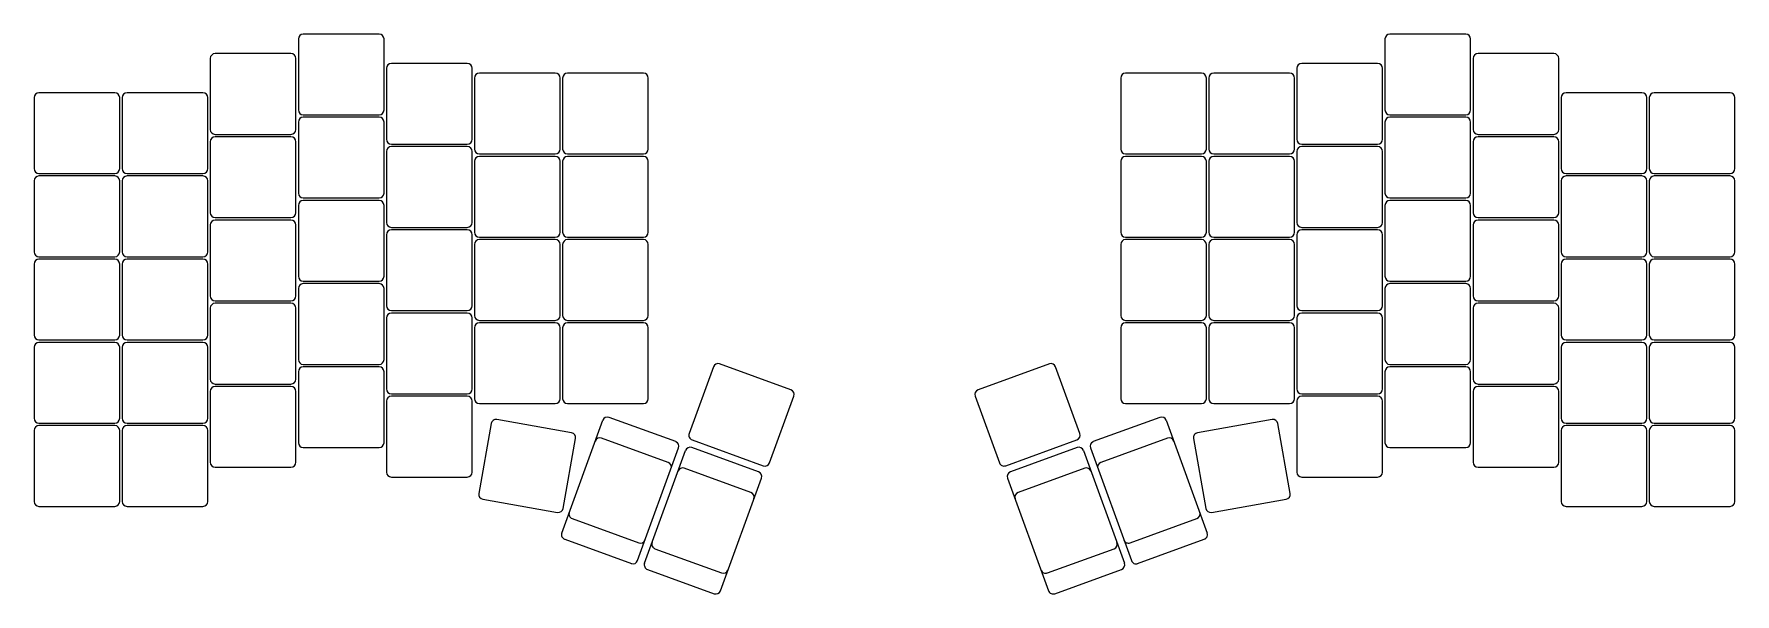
# Model space of a CAD drawing. Header units: millimetres. Extents: x -9 to 339, y -26 to 88.
import ezdxf

# ---------------------------------------------------------------- set-up
doc = ezdxf.new("R2010")
doc.units = ezdxf.units.MM

msp = doc.modelspace()

# ---------------------------------------------------------------- linework, layer by layer
at = {"linetype": 'CONTINUOUS'}
for p, q in [((45.25, 87.25), (45.25, 72.75)), ((61.75, 88.25), (46.25, 88.25)), ((62.75, 72.75), (62.75, 87.25)), ((267.25, 87.25), (267.25, 72.75)), ((283.75, 88.25), (268.25, 88.25)), ((284.75, 72.75), (284.75, 87.25)), ((43.75, 84.25), (28.25, 84.25)), ((301.75, 84.25), (286.25, 84.25)), ((27.25, 83.25), (27.25, 68.75)), ((44.75, 68.75), (44.75, 83.25)), ((63.25, 81.25), (63.25, 66.75)), ((79.75, 82.25), (64.25, 82.25)), ((80.75, 66.75), (80.75, 81.25)), ((97.75, 80.25), (82.25, 80.25)), ((115.75, 80.25), (100.25, 80.25)), ((229.75, 80.25), (214.25, 80.25)), ((247.75, 80.25), (232.25, 80.25)), ((249.25, 81.25), (249.25, 66.75)), ((265.75, 82.25), (250.25, 82.25)), ((266.75, 66.75), (266.75, 81.25)), ((285.25, 83.25), (285.25, 68.75)), ((302.75, 68.75), (302.75, 83.25)), ((81.25, 79.25), (81.25, 64.75)), ((98.75, 64.75), (98.75, 79.25)), ((99.25, 79.25), (99.25, 64.75)), ((116.75, 64.75), (116.75, 79.25)), ((213.25, 79.25), (213.25, 64.75)), ((230.75, 64.75), (230.75, 79.25)), ((231.25, 79.25), (231.25, 64.75)), ((248.75, 64.75), (248.75, 79.25)), ((-8.75, 75.25), (-8.75, 60.75)), ((7.75, 76.25), (-7.75, 76.25)), ((8.75, 60.75), (8.75, 75.25)), ((9.25, 75.25), (9.25, 60.75)), ((25.75, 76.25), (10.25, 76.25)), ((26.75, 60.75), (26.75, 75.25)), ((303.25, 75.25), (303.25, 60.75)), ((319.75, 76.25), (304.25, 76.25)), ((320.75, 60.75), (320.75, 75.25)), ((321.25, 75.25), (321.25, 60.75)), ((337.75, 76.25), (322.25, 76.25)), ((338.75, 60.75), (338.75, 75.25)), ((45.25, 70.25), (45.25, 55.75)), ((46.25, 71.75), (61.75, 71.75)), ((61.75, 71.25), (46.25, 71.25)), ((62.75, 55.75), (62.75, 70.25)), ((267.25, 70.25), (267.25, 55.75)), ((268.25, 71.75), (283.75, 71.75)), ((283.75, 71.25), (268.25, 71.25)), ((284.75, 55.75), (284.75, 70.25)), ((27.25, 66.25), (27.25, 51.75)), ((28.25, 67.75), (43.75, 67.75)), ((43.75, 67.25), (28.25, 67.25)), ((44.75, 51.75), (44.75, 66.25)), ((285.25, 66.25), (285.25, 51.75)), ((286.25, 67.75), (301.75, 67.75)), ((301.75, 67.25), (286.25, 67.25)), ((302.75, 51.75), (302.75, 66.25)), ((63.25, 64.25), (63.25, 49.75)), ((64.25, 65.75), (79.75, 65.75)), ((79.75, 65.25), (64.25, 65.25)), ((80.75, 49.75), (80.75, 64.25)), ((82.25, 63.75), (97.75, 63.75)), ((97.75, 63.25), (82.25, 63.25)), ((100.25, 63.75), (115.75, 63.75)), ((115.75, 63.25), (100.25, 63.25)), ((214.25, 63.75), (229.75, 63.75)), ((229.75, 63.25), (214.25, 63.25)), ((232.25, 63.75), (247.75, 63.75)), ((247.75, 63.25), (232.25, 63.25)), ((249.25, 64.25), (249.25, 49.75)), ((250.25, 65.75), (265.75, 65.75)), ((265.75, 65.25), (250.25, 65.25)), ((266.75, 49.75), (266.75, 64.25)), ((-7.75, 59.75), (7.75, 59.75)), ((7.75, 59.25), (-7.75, 59.25)), ((10.25, 59.75), (25.75, 59.75)), ((25.75, 59.25), (10.25, 59.25)), ((81.25, 62.25), (81.25, 47.75)), ((98.75, 47.75), (98.75, 62.25)), ((99.25, 62.25), (99.25, 47.75)), ((116.75, 47.75), (116.75, 62.25)), ((213.25, 62.25), (213.25, 47.75)), ((230.75, 47.75), (230.75, 62.25)), ((231.25, 62.25), (231.25, 47.75)), ((248.75, 47.75), (248.75, 62.25)), ((304.25, 59.75), (319.75, 59.75)), ((319.75, 59.25), (304.25, 59.25)), ((322.25, 59.75), (337.75, 59.75)), ((337.75, 59.25), (322.25, 59.25)), ((-8.75, 58.25), (-8.75, 43.75)), ((8.75, 43.75), (8.75, 58.25)), ((9.25, 58.25), (9.25, 43.75)), ((26.75, 43.75), (26.75, 58.25)), ((303.25, 58.25), (303.25, 43.75)), ((320.75, 43.75), (320.75, 58.25)), ((321.25, 58.25), (321.25, 43.75)), ((338.75, 43.75), (338.75, 58.25)), ((45.25, 53.25), (45.25, 38.75)), ((46.25, 54.75), (61.75, 54.75)), ((61.75, 54.25), (46.25, 54.25)), ((62.75, 38.75), (62.75, 53.25)), ((267.25, 53.25), (267.25, 38.75)), ((268.25, 54.75), (283.75, 54.75)), ((283.75, 54.25), (268.25, 54.25)), ((284.75, 38.75), (284.75, 53.25)), ((27.25, 49.25), (27.25, 34.75)), ((28.25, 50.75), (43.75, 50.75)), ((43.75, 50.25), (28.25, 50.25)), ((44.75, 34.75), (44.75, 49.25)), ((64.25, 48.75), (79.75, 48.75)), ((250.25, 48.75), (265.75, 48.75)), ((285.25, 49.25), (285.25, 34.75)), ((286.25, 50.75), (301.75, 50.75)), ((301.75, 50.25), (286.25, 50.25)), ((302.75, 34.75), (302.75, 49.25)), ((63.25, 47.25), (63.25, 32.75)), ((79.75, 48.25), (64.25, 48.25)), ((80.75, 32.75), (80.75, 47.25)), ((81.25, 45.25), (81.25, 30.75)), ((82.25, 46.75), (97.75, 46.75)), ((97.75, 46.25), (82.25, 46.25)), ((98.75, 30.75), (98.75, 45.25)), ((99.25, 45.25), (99.25, 30.75)), ((100.25, 46.75), (115.75, 46.75)), ((115.75, 46.25), (100.25, 46.25)), ((116.75, 30.75), (116.75, 45.25)), ((213.25, 45.25), (213.25, 30.75)), ((214.25, 46.75), (229.75, 46.75)), ((229.75, 46.25), (214.25, 46.25)), ((230.75, 30.75), (230.75, 45.25)), ((231.25, 45.25), (231.25, 30.75)), ((232.25, 46.75), (247.75, 46.75)), ((247.75, 46.25), (232.25, 46.25)), ((248.75, 30.75), (248.75, 45.25)), ((249.25, 47.25), (249.25, 32.75)), ((265.75, 48.25), (250.25, 48.25)), ((266.75, 32.75), (266.75, 47.25)), ((-7.75, 42.75), (7.75, 42.75)), ((7.75, 42.25), (-7.75, 42.25)), ((10.25, 42.75), (25.75, 42.75)), ((25.75, 42.25), (10.25, 42.25)), ((304.25, 42.75), (319.75, 42.75)), ((319.75, 42.25), (304.25, 42.25)), ((322.25, 42.75), (337.75, 42.75)), ((337.75, 42.25), (322.25, 42.25)), ((-8.75, 41.25), (-8.75, 26.75)), ((8.75, 26.75), (8.75, 41.25)), ((9.25, 41.25), (9.25, 26.75)), ((26.75, 26.75), (26.75, 41.25)), ((303.25, 41.25), (303.25, 26.75)), ((320.75, 26.75), (320.75, 41.25)), ((321.25, 41.25), (321.25, 26.75)), ((338.75, 26.75), (338.75, 41.25)), ((45.25, 36.25), (45.25, 21.75)), ((46.25, 37.75), (61.75, 37.75)), ((61.75, 37.25), (46.25, 37.25)), ((62.75, 21.75), (62.75, 36.25)), ((267.25, 36.25), (267.25, 21.75)), ((268.25, 37.75), (283.75, 37.75)), ((283.75, 37.25), (268.25, 37.25)), ((284.75, 21.75), (284.75, 36.25)), ((27.25, 32.25), (27.25, 17.75)), ((28.25, 33.75), (43.75, 33.75)), ((43.75, 33.25), (28.25, 33.25)), ((44.75, 17.75), (44.75, 32.25)), ((64.25, 31.75), (79.75, 31.75)), ((250.25, 31.75), (265.75, 31.75)), ((285.25, 32.25), (285.25, 17.75)), ((286.25, 33.75), (301.75, 33.75)), ((301.75, 33.25), (286.25, 33.25)), ((302.75, 17.75), (302.75, 32.25)), ((63.25, 30.25), (63.25, 15.75)), ((79.75, 31.25), (64.25, 31.25)), ((80.75, 15.75), (80.75, 30.25)), ((81.25, 28.25), (81.25, 13.75)), ((82.25, 29.75), (97.75, 29.75)), ((97.75, 29.25), (82.25, 29.25)), ((98.75, 13.75), (98.75, 28.25)), ((99.25, 28.25), (99.25, 13.75)), ((100.25, 29.75), (115.75, 29.75)), ((115.75, 29.25), (100.25, 29.25)), ((116.75, 13.75), (116.75, 28.25)), ((213.25, 28.25), (213.25, 13.75)), ((214.25, 29.75), (229.75, 29.75)), ((229.75, 29.25), (214.25, 29.25)), ((230.75, 13.75), (230.75, 28.25)), ((231.25, 28.25), (231.25, 13.75)), ((232.25, 29.75), (247.75, 29.75)), ((247.75, 29.25), (232.25, 29.25)), ((248.75, 13.75), (248.75, 28.25)), ((249.25, 30.25), (249.25, 15.75)), ((265.75, 31.25), (250.25, 31.25)), ((266.75, 15.75), (266.75, 30.25)), ((-7.75, 25.75), (7.75, 25.75)), ((7.75, 25.25), (-7.75, 25.25)), ((10.25, 25.75), (25.75, 25.75)), ((25.75, 25.25), (10.25, 25.25)), ((304.25, 25.75), (319.75, 25.75)), ((319.75, 25.25), (304.25, 25.25)), ((322.25, 25.75), (337.75, 25.75)), ((337.75, 25.25), (322.25, 25.25)), ((-8.75, 24.25), (-8.75, 9.75)), ((8.75, 9.75), (8.75, 24.25)), ((9.25, 24.25), (9.25, 9.75)), ((26.75, 9.75), (26.75, 24.25)), ((145.89, 15.56), (131.32, 20.86)), ((198.68, 20.86), (184.11, 15.56)), ((303.25, 24.25), (303.25, 9.75)), ((320.75, 9.75), (320.75, 24.25)), ((321.25, 24.25), (321.25, 9.75)), ((338.75, 9.75), (338.75, 24.25)), ((45.25, 19.25), (45.25, 4.75)), ((46.25, 20.75), (61.75, 20.75)), ((61.75, 20.25), (46.25, 20.25)), ((62.75, 4.75), (62.75, 19.25)), ((130.04, 20.26), (125.08, 6.64)), ((204.92, 6.64), (199.96, 20.26)), ((267.25, 19.25), (267.25, 4.75)), ((268.25, 20.75), (283.75, 20.75)), ((283.75, 20.25), (268.25, 20.25)), ((284.75, 4.75), (284.75, 19.25)), ((27.25, 15.25), (27.25, 0.75)), ((28.25, 16.75), (43.75, 16.75)), ((43.75, 16.25), (28.25, 16.25)), ((44.75, 0.75), (44.75, 15.25)), ((64.25, 14.75), (79.75, 14.75)), ((79.75, 14.25), (64.25, 14.25)), ((141.52, 0.65), (146.48, 14.28)), ((183.52, 14.28), (188.48, 0.65)), ((250.25, 14.75), (265.75, 14.75)), ((265.75, 14.25), (250.25, 14.25)), ((285.25, 15.25), (285.25, 0.75)), ((286.25, 16.75), (301.75, 16.75)), ((301.75, 16.25), (286.25, 16.25)), ((302.75, 0.75), (302.75, 15.25)), ((63.25, 13.25), (63.25, -1.25)), ((80.75, -1.25), (80.75, 13.25)), ((82.25, 12.75), (97.75, 12.75)), ((100.25, 12.75), (115.75, 12.75)), ((214.25, 12.75), (229.75, 12.75)), ((232.25, 12.75), (247.75, 12.75)), ((249.25, 13.25), (249.25, -1.25)), ((266.75, -1.25), (266.75, 13.25)), ((-8.75, 7.25), (-8.75, -7.25)), ((-7.75, 8.75), (7.75, 8.75)), ((7.75, 8.25), (-7.75, 8.25)), ((8.75, -7.25), (8.75, 7.25)), ((9.25, 7.25), (9.25, -7.25)), ((10.25, 8.75), (25.75, 8.75)), ((25.75, 8.25), (10.25, 8.25)), ((26.75, -7.25), (26.75, 7.25)), ((84.64, 8.66), (82.12, -5.62)), ((101.06, 6.78), (85.8, 9.47)), ((99.06, -13.69), (107.44, 9.33)), ((122.34, 4.97), (108.72, 9.93)), ((221.28, 9.93), (207.66, 4.97)), ((222.56, 9.33), (230.94, -13.69)), ((244.2, 9.47), (228.94, 6.78)), ((247.88, -5.62), (245.36, 8.66)), ((303.25, 7.25), (303.25, -7.25)), ((304.25, 8.75), (319.75, 8.75)), ((319.75, 8.25), (304.25, 8.25)), ((320.75, -7.25), (320.75, 7.25)), ((321.25, 7.25), (321.25, -7.25)), ((322.25, 8.75), (337.75, 8.75)), ((337.75, 8.25), (322.25, 8.25)), ((338.75, -7.25), (338.75, 7.25)), ((46.25, 3.75), (61.75, 3.75)), ((99.36, -8.66), (101.88, 5.62)), ((120.81, 0.74), (107.18, 5.7)), ((114.56, -19.33), (122.94, 3.69)), ((139.26, -1.19), (125.63, 3.77)), ((125.68, 5.35), (140.24, 0.05)), ((189.76, 0.05), (204.32, 5.35)), ((204.37, 3.77), (190.74, -1.19)), ((207.06, 3.69), (215.44, -19.33)), ((222.82, 5.7), (209.19, 0.74)), ((228.12, 5.62), (230.64, -8.66)), ((268.25, 3.75), (283.75, 3.75)), ((115.97, -19.85), (124.35, 3.18)), ((205.65, 3.18), (214.03, -19.85)), ((28.25, -0.25), (43.75, -0.25)), ((64.25, -2.25), (79.75, -2.25)), ((137.72, -5.41), (124.09, -0.45)), ((131.48, -25.49), (139.86, -2.47)), ((190.14, -2.47), (198.52, -25.49)), ((205.91, -0.45), (192.28, -5.41)), ((250.25, -2.25), (265.75, -2.25)), ((286.25, -0.25), (301.75, -0.25)), ((82.94, -6.78), (98.2, -9.47)), ((231.8, -9.47), (247.06, -6.78)), ((-7.75, -8.25), (7.75, -8.25)), ((10.25, -8.25), (25.75, -8.25)), ((304.25, -8.25), (319.75, -8.25)), ((322.25, -8.25), (337.75, -8.25)), ((101.19, -10.74), (114.82, -15.7)), ((215.18, -15.7), (228.81, -10.74)), ((99.66, -14.97), (113.28, -19.93)), ((118.11, -16.9), (131.73, -21.86)), ((198.27, -21.86), (211.89, -16.9)), ((216.72, -19.93), (230.34, -14.97)), ((116.57, -21.13), (130.2, -26.09)), ((199.8, -26.09), (213.43, -21.13))]:
    msp.add_line(p, q, dxfattribs=at)
for centre, start, end in [((46.25, 87.25), 90, 180), ((61.75, 87.25), 0, 90), ((268.25, 87.25), 90, 180), ((283.75, 87.25), 0, 90), ((28.25, 83.25), 90, 180), ((43.75, 83.25), 0, 90), ((286.25, 83.25), 90, 180), ((301.75, 83.25), 0, 90), ((64.25, 81.25), 90, 180), ((79.75, 81.25), 0, 90), ((82.25, 79.25), 90, 180), ((97.75, 79.25), 0, 90), ((100.25, 79.25), 90, 180), ((115.75, 79.25), 0, 90), ((214.25, 79.25), 90, 180), ((229.75, 79.25), 0, 90), ((232.25, 79.25), 90, 180), ((247.75, 79.25), 0, 90), ((250.25, 81.25), 90, 180), ((265.75, 81.25), 0, 90), ((-7.75, 75.25), 90, 180), ((7.75, 75.25), 0, 90), ((10.25, 75.25), 90, 180), ((25.75, 75.25), 0, 90), ((304.25, 75.25), 90, 180), ((319.75, 75.25), 0, 90), ((322.25, 75.25), 90, 180), ((337.75, 75.25), 0, 90), ((46.25, 72.75), 180, 270), ((46.25, 70.25), 90, 180), ((61.75, 72.75), 270, 360), ((61.75, 70.25), 0, 90), ((268.25, 72.75), 180, 270), ((268.25, 70.25), 90, 180), ((283.75, 72.75), 270, 360), ((283.75, 70.25), 0, 90), ((28.25, 68.75), 180, 270), ((28.25, 66.25), 90, 180), ((43.75, 68.75), 270, 360), ((43.75, 66.25), 0, 90), ((64.25, 66.75), 180, 270), ((79.75, 66.75), 270, 360), ((250.25, 66.75), 180, 270), ((265.75, 66.75), 270, 360), ((286.25, 68.75), 180, 270), ((286.25, 66.25), 90, 180), ((301.75, 68.75), 270, 360), ((301.75, 66.25), 0, 90), ((64.25, 64.25), 90, 180), ((79.75, 64.25), 0, 90), ((82.25, 64.75), 180, 270), ((82.25, 62.25), 90, 180), ((97.75, 64.75), 270, 360), ((97.75, 62.25), 0, 90), ((100.25, 64.75), 180, 270), ((100.25, 62.25), 90, 180), ((115.75, 64.75), 270, 360), ((115.75, 62.25), 0, 90), ((214.25, 64.75), 180, 270), ((214.25, 62.25), 90, 180), ((229.75, 64.75), 270, 360), ((229.75, 62.25), 0, 90), ((232.25, 64.75), 180, 270), ((232.25, 62.25), 90, 180), ((247.75, 64.75), 270, 360), ((247.75, 62.25), 0, 90), ((250.25, 64.25), 90, 180), ((265.75, 64.25), 0, 90), ((-7.75, 60.75), 180, 270), ((-7.75, 58.25), 90, 180), ((7.75, 60.75), 270, 360), ((7.75, 58.25), 0, 90), ((10.25, 60.75), 180, 270), ((10.25, 58.25), 90, 180), ((25.75, 60.75), 270, 360), ((25.75, 58.25), 0, 90), ((304.25, 60.75), 180, 270), ((304.25, 58.25), 90, 180), ((319.75, 60.75), 270, 360), ((319.75, 58.25), 0, 90), ((322.25, 60.75), 180, 270), ((322.25, 58.25), 90, 180), ((337.75, 60.75), 270, 360), ((337.75, 58.25), 0, 90), ((46.25, 55.75), 180, 270), ((61.75, 55.75), 270, 360), ((268.25, 55.75), 180, 270), ((283.75, 55.75), 270, 360), ((46.25, 53.25), 90, 180), ((61.75, 53.25), 0, 90), ((268.25, 53.25), 90, 180), ((283.75, 53.25), 0, 90), ((28.25, 51.75), 180, 270), ((28.25, 49.25), 90, 180), ((43.75, 51.75), 270, 360), ((43.75, 49.25), 0, 90), ((64.25, 49.75), 180, 270), ((79.75, 49.75), 270, 360), ((250.25, 49.75), 180, 270), ((265.75, 49.75), 270, 360), ((286.25, 51.75), 180, 270), ((286.25, 49.25), 90, 180), ((301.75, 51.75), 270, 360), ((301.75, 49.25), 0, 90), ((64.25, 47.25), 90, 180), ((79.75, 47.25), 0, 90), ((82.25, 47.75), 180, 270), ((82.25, 45.25), 90, 180), ((97.75, 47.75), 270, 360), ((97.75, 45.25), 0, 90), ((100.25, 47.75), 180, 270), ((100.25, 45.25), 90, 180), ((115.75, 47.75), 270, 360), ((115.75, 45.25), 0, 90), ((214.25, 47.75), 180, 270), ((214.25, 45.25), 90, 180), ((229.75, 47.75), 270, 360), ((229.75, 45.25), 0, 90), ((232.25, 47.75), 180, 270), ((232.25, 45.25), 90, 180), ((247.75, 47.75), 270, 360), ((247.75, 45.25), 0, 90), ((250.25, 47.25), 90, 180), ((265.75, 47.25), 0, 90), ((-7.75, 43.75), 180, 270), ((-7.75, 41.25), 90, 180), ((7.75, 43.75), 270, 360), ((7.75, 41.25), 0, 90), ((10.25, 43.75), 180, 270), ((10.25, 41.25), 90, 180), ((25.75, 43.75), 270, 360), ((25.75, 41.25), 0, 90), ((304.25, 43.75), 180, 270), ((304.25, 41.25), 90, 180), ((319.75, 43.75), 270, 360), ((319.75, 41.25), 0, 90), ((322.25, 43.75), 180, 270), ((322.25, 41.25), 90, 180), ((337.75, 43.75), 270, 360), ((337.75, 41.25), 0, 90), ((46.25, 38.75), 180, 270), ((61.75, 38.75), 270, 360), ((268.25, 38.75), 180, 270), ((283.75, 38.75), 270, 360), ((28.25, 34.75), 180, 270), ((43.75, 34.75), 270, 360), ((46.25, 36.25), 90, 180), ((61.75, 36.25), 0, 90), ((268.25, 36.25), 90, 180), ((283.75, 36.25), 0, 90), ((286.25, 34.75), 180, 270), ((301.75, 34.75), 270, 360), ((28.25, 32.25), 90, 180), ((43.75, 32.25), 0, 90), ((64.25, 32.75), 180, 270), ((79.75, 32.75), 270, 360), ((250.25, 32.75), 180, 270), ((265.75, 32.75), 270, 360), ((286.25, 32.25), 90, 180), ((301.75, 32.25), 0, 90), ((64.25, 30.25), 90, 180), ((79.75, 30.25), 0, 90), ((82.25, 30.75), 180, 270), ((82.25, 28.25), 90, 180), ((97.75, 30.75), 270, 360), ((97.75, 28.25), 0, 90), ((100.25, 30.75), 180, 270), ((100.25, 28.25), 90, 180), ((115.75, 30.75), 270, 360), ((115.75, 28.25), 0, 90), ((214.25, 30.75), 180, 270), ((214.25, 28.25), 90, 180), ((229.75, 30.75), 270, 360), ((229.75, 28.25), 0, 90), ((232.25, 30.75), 180, 270), ((232.25, 28.25), 90, 180), ((247.75, 30.75), 270, 360), ((247.75, 28.25), 0, 90), ((250.25, 30.25), 90, 180), ((265.75, 30.25), 0, 90), ((-7.75, 26.75), 180, 270), ((-7.75, 24.25), 90, 180), ((7.75, 26.75), 270, 360), ((7.75, 24.25), 0, 90), ((10.25, 26.75), 180, 270), ((10.25, 24.25), 90, 180), ((25.75, 26.75), 270, 360), ((25.75, 24.25), 0, 90), ((304.25, 26.75), 180, 270), ((304.25, 24.25), 90, 180), ((319.75, 26.75), 270, 360), ((319.75, 24.25), 0, 90), ((322.25, 26.75), 180, 270), ((322.25, 24.25), 90, 180), ((337.75, 26.75), 270, 360), ((337.75, 24.25), 0, 90), ((46.25, 21.75), 180, 270), ((61.75, 21.75), 270, 360), ((130.98, 19.92), 70, 160), ((199.02, 19.92), 20, 110), ((268.25, 21.75), 180, 270), ((283.75, 21.75), 270, 360), ((28.25, 17.75), 180, 270), ((43.75, 17.75), 270, 360), ((46.25, 19.25), 90, 180), ((61.75, 19.25), 0, 90), ((268.25, 19.25), 90, 180), ((283.75, 19.25), 0, 90), ((286.25, 17.75), 180, 270), ((301.75, 17.75), 270, 360), ((28.25, 15.25), 90, 180), ((43.75, 15.25), 0, 90), ((64.25, 15.75), 180, 270), ((64.25, 13.25), 90, 180), ((79.75, 15.75), 270, 360), ((79.75, 13.25), 0, 90), ((145.54, 14.62), 340, 70), ((184.46, 14.62), 110, 200), ((250.25, 15.75), 180, 270), ((250.25, 13.25), 90, 180), ((265.75, 15.75), 270, 360), ((265.75, 13.25), 0, 90), ((286.25, 15.25), 90, 180), ((301.75, 15.25), 0, 90), ((82.25, 13.75), 180, 270), ((97.75, 13.75), 270, 360), ((100.25, 13.75), 180, 270), ((115.75, 13.75), 270, 360), ((214.25, 13.75), 180, 270), ((229.75, 13.75), 270, 360), ((232.25, 13.75), 180, 270), ((247.75, 13.75), 270, 360), ((-7.75, 9.75), 180, 270), ((-7.75, 7.25), 90, 180), ((7.75, 9.75), 270, 360), ((7.75, 7.25), 0, 90), ((10.25, 9.75), 180, 270), ((10.25, 7.25), 90, 180), ((25.75, 9.75), 270, 360), ((25.75, 7.25), 0, 90), ((85.63, 8.49), 80, 170), ((108.38, 8.99), 70, 160), ((221.62, 8.99), 20, 110), ((244.37, 8.49), 10, 100), ((304.25, 9.75), 180, 270), ((304.25, 7.25), 90, 180), ((319.75, 9.75), 270, 360), ((319.75, 7.25), 0, 90), ((322.25, 9.75), 180, 270), ((322.25, 7.25), 90, 180), ((337.75, 9.75), 270, 360), ((337.75, 7.25), 0, 90), ((46.25, 4.75), 180, 270), ((61.75, 4.75), 270, 360), ((100.89, 5.79), 350, 80), ((106.84, 4.76), 70, 160), ((122, 4.03), 340, 70), ((125.29, 2.83), 70, 160), ((126.02, 6.29), 160, 250), ((203.98, 6.29), 290, 20), ((204.71, 2.83), 20, 110), ((208, 4.03), 110, 200), ((223.16, 4.76), 20, 110), ((229.11, 5.79), 100, 190), ((268.25, 4.75), 180, 270), ((283.75, 4.75), 270, 360), ((28.25, 0.75), 180, 270), ((43.75, 0.75), 270, 360), ((120.46, -0.2), 340, 70), ((140.58, 0.99), 250, 340), ((189.42, 0.99), 200, 290), ((209.54, -0.2), 110, 200), ((286.25, 0.75), 180, 270), ((301.75, 0.75), 270, 360), ((64.25, -1.25), 180, 270), ((79.75, -1.25), 270, 360), ((123.75, -1.39), 70, 160), ((138.92, -2.12), 340, 70), ((191.08, -2.12), 110, 200), ((206.25, -1.39), 20, 110), ((250.25, -1.25), 180, 270), ((265.75, -1.25), 270, 360), ((83.11, -5.79), 170, 260), ((137.38, -6.35), 340, 70), ((192.62, -6.35), 110, 200), ((246.89, -5.79), 280, 10), ((-7.75, -7.25), 180, 270), ((7.75, -7.25), 270, 360), ((10.25, -7.25), 180, 270), ((25.75, -7.25), 270, 360), ((98.37, -8.49), 260, 350), ((101.54, -9.8), 160, 250), ((228.46, -9.8), 290, 20), ((231.63, -8.49), 190, 280), ((304.25, -7.25), 180, 270), ((319.75, -7.25), 270, 360), ((322.25, -7.25), 180, 270), ((337.75, -7.25), 270, 360), ((100, -14.03), 160, 250), ((230, -14.03), 290, 20), ((115.16, -14.76), 250, 340), ((118.45, -15.96), 160, 250), ((211.55, -15.96), 290, 20), ((214.84, -14.76), 200, 290), ((113.62, -18.99), 250, 340), ((116.91, -20.19), 160, 250), ((213.09, -20.19), 290, 20), ((216.38, -18.99), 200, 290), ((132.08, -20.92), 250, 340), ((197.92, -20.92), 200, 290), ((130.54, -25.15), 250, 340), ((199.46, -25.15), 200, 290)]:
    msp.add_arc(centre, 1, start, end, dxfattribs=at)

doc.saveas('drawing.dxf')
